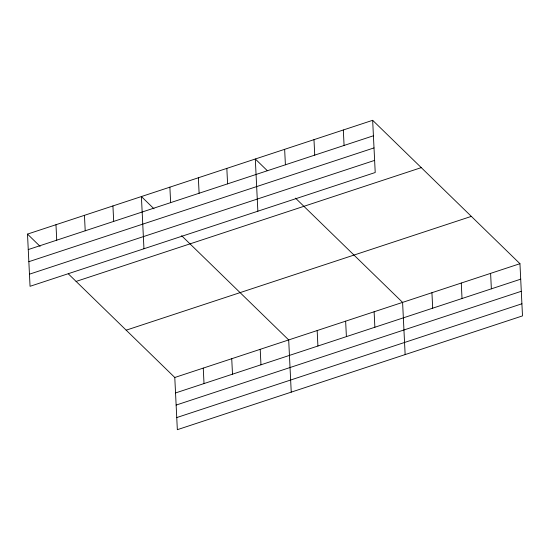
<?xml version="1.0" encoding="UTF-8"?>
<svg xmlns="http://www.w3.org/2000/svg" width="550" height="550" viewBox="0 0 550 550"><rect width="100%" height="100%" fill="white"/><g stroke="black" fill="none" stroke-linecap="round" stroke-linejoin="round"><path stroke-width="0.82" d="M372.659 120.312L375.217 172.514L30.051 286.303L27.5 234.101L372.659 120.312L519.949 263.697L522.5 315.899L177.341 429.688L174.783 377.486L68.303 273.824M28.256 249.569L373.416 135.781M28.848 261.69L374.014 147.902M29.459 274.182L374.619 160.387M76.106 281.421L421.266 167.626M126.184 330.172L471.343 216.384M174.783 377.486L519.949 263.697M175.539 392.954L520.706 279.166M176.137 405.075L521.297 291.287M176.749 417.567L521.909 303.779M267.307 170.686L255.303 158.998L257.861 211.2M295.508 198.137L402.593 302.39L405.144 354.585M154.007 208.821L141.405 196.549L143.956 248.751M181.61 235.689L288.688 339.934L291.239 392.136M27.5 234.101L40.102 246.373M490.607 273.371L491.363 288.839M461.271 283.044L462.027 298.512M431.929 292.717L432.685 308.186M374.117 311.774L374.873 327.243M343.324 129.986L344.08 145.454M345.641 321.166L346.397 336.627M313.981 139.659L314.738 155.127M317.164 330.55L317.921 346.019M284.646 149.332L285.402 164.794M260.212 349.326L260.968 364.794M226.834 168.389L227.59 183.858M231.736 358.71L232.492 374.179M198.357 177.774L199.114 193.242M203.259 368.101L204.016 383.57M169.881 187.165L170.637 202.634M112.929 205.941L113.685 221.409M84.453 215.325L85.209 230.794M55.976 224.716L56.732 240.185"/></g></svg>
